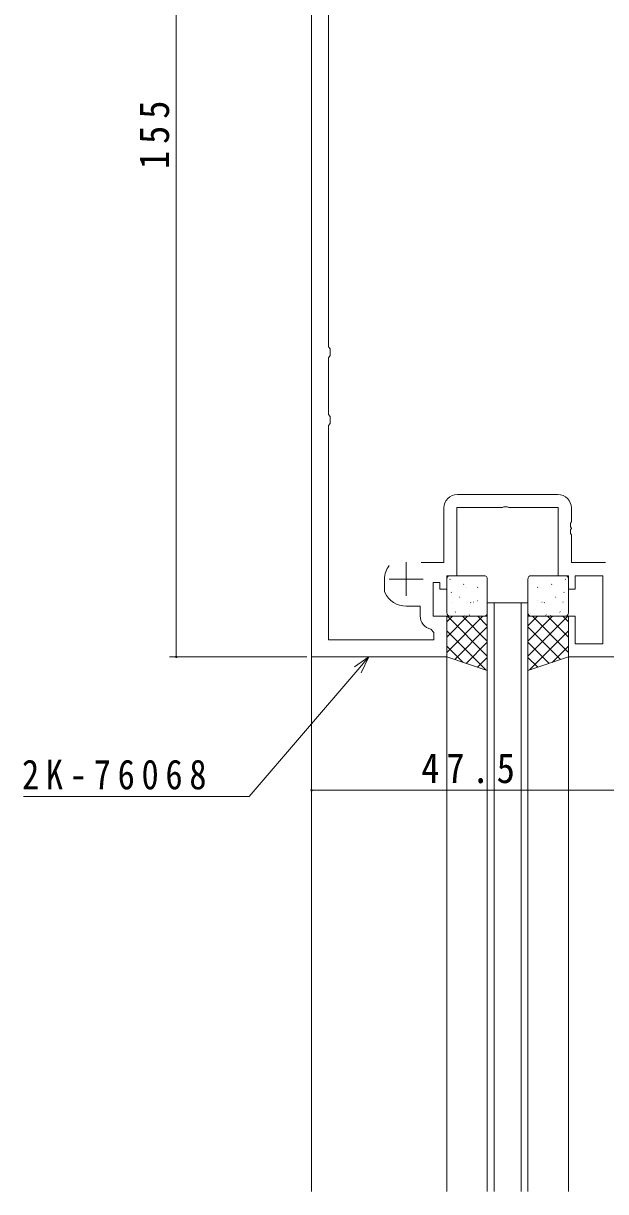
# Model space of a CAD drawing. Units: millimetres on the paper. Extents: x -420 to 373, y -297 to 267.
# Drawn here: x -278.1 to -191.9, y -190.6 to -18 of the extents above; entities that cross this region are included whole.
import ezdxf

# ---------------------------------------------------------------- set-up
doc = ezdxf.new("R2010")
doc.units = ezdxf.units.MM
for name, color, linetype, lineweight in [('0-3_YKK_11', 7, 'Continuous', 9), ('0-4_YKK_12', 2, 'Continuous', 9), ('0-5_YKK_13', 4, 'Continuous', 9), ('0-6_YKK_D', 6, 'Continuous', 9)]:
    doc.layers.add(name, color=color, linetype=linetype, lineweight=lineweight)
doc.styles.add('ＭＳ ゴシック', font='')
doc.styles.get('ＭＳ ゴシック').set_extended_font_data('MS Gothic')

msp = doc.modelspace()

# ---------------------------------------------------------------- linework, layer by layer
at = {"layer": '0-3_YKK_11'}
for p, q in [((-235.433, 43.422), (-235.433, -111.578)), ((-232.933, -65.784), (-232.933, 22.628)), ((-232.671, -66.082), (-232.933, -65.784)), ((-232.933, -67.372), (-232.671, -67.074)), ((-232.671, -67.074), (-232.671, -66.082)), ((-232.933, -75.784), (-232.933, -67.372)), ((-232.671, -76.082), (-232.933, -75.784)), ((-232.933, -77.372), (-232.671, -77.074)), ((-232.933, -109.078), (-232.933, -77.372)), ((-232.671, -77.074), (-232.671, -76.082)), ((-199.003, -87.578), (-213.863, -87.578)), ((-215.863, -89.578), (-215.863, -97.648)), ((-213.933, -89.508), (-207.192, -89.508)), ((-213.933, -99.578), (-213.933, -89.508)), ((-207.192, -89.508), (-207.008, -89.388)), ((-207.008, -89.388), (-206.459, -89.388)), ((-206.459, -89.388), (-206.275, -89.508)), ((-206.275, -89.508), (-198.933, -89.508)), ((-198.933, -89.508), (-198.933, -99.578)), ((-197.003, -91.62), (-197.003, -89.578)), ((-197.123, -91.803), (-197.003, -91.62)), ((-197.123, -92.353), (-197.123, -91.803)), ((-197.003, -92.536), (-197.123, -92.353)), ((-197.123, -92.803), (-197.003, -92.62)), ((-197.123, -93.353), (-197.123, -92.803)), ((-197.003, -92.62), (-197.003, -92.536)), ((-197.003, -93.536), (-197.123, -93.353)), ((-197.003, -97.648), (-197.003, -93.536)), ((-221.433, -97.578), (-221.433, -102.578)), ((-215.863, -97.648), (-219.239, -97.648)), ((-191.933, -97.648), (-197.003, -97.648)), ((-224.633, -100.078), (-224.633, -101.931)), ((-223.933, -100.078), (-218.933, -100.078)), ((-215.433, -99.578), (-213.933, -99.578)), ((-215.433, -101.578), (-215.433, -99.578)), ((-198.933, -99.578), (-197.433, -99.578)), ((-197.433, -99.578), (-197.433, -101.578)), ((-196.433, -99.578), (-192.363, -99.578)), ((-196.433, -101.578), (-196.433, -99.578)), ((-192.363, -99.578), (-192.363, -109.648)), ((-217.433, -100.578), (-216.433, -100.578)), ((-217.433, -105.578), (-217.433, -100.578)), ((-216.433, -100.578), (-216.433, -101.578)), ((-216.433, -101.578), (-215.433, -101.578)), ((-197.433, -101.578), (-196.433, -101.578)), ((-224.633, -101.931), (-224.605, -102.057)), ((-221.433, -104.078), (-219.363, -104.078)), ((-219.363, -104.078), (-219.363, -105.508)), ((-215.433, -105.578), (-217.433, -105.578)), ((-215.433, -111.578), (-215.433, -105.578)), ((-197.433, -105.578), (-197.433, -111.578)), ((-196.433, -105.578), (-197.433, -105.578)), ((-196.433, -109.648), (-196.433, -105.578)), ((-217.763, -107.467), (-217.363, -107.957)), ((-217.363, -107.957), (-217.363, -109.078)), ((-217.363, -109.078), (-232.933, -109.078)), ((-192.363, -109.648), (-196.433, -109.648)), ((-235.433, -111.578), (-215.433, -111.578)), ((-197.433, -111.578), (-187.933, -111.578))]:
    msp.add_line(p, q, dxfattribs=at)
for centre, radius, start, end in [((-213.863, -89.578), 2, 90, 179.99998), ((-199.003, -89.578), 2, 0, 89.99998), ((-221.433, -100.078), 3.2, 141.63347, 179.99998), ((-221.433, -100.578), 3.5, 205.00784, 269.99998), ((-217.363, -105.508), 2, 180, 258.46301)]:
    msp.add_arc(centre, radius, start, end, dxfattribs=at)
at = {"layer": '0-4_YKK_12'}
for p, q in [((-235.433, 149.344), (-235.433, -190.578)), ((-209.433, -103.576), (-203.433, -103.576)), ((-209.433, -190.578), (-209.433, -103.576)), ((-208.433, -103.576), (-208.433, -190.578)), ((-204.433, -190.578), (-204.433, -103.576)), ((-203.433, -103.576), (-203.433, -190.578)), ((-215.433, -111.578), (-215.433, -190.578)), ((-197.433, -111.578), (-197.433, -190.578))]:
    msp.add_line(p, q, dxfattribs=at)
at = {"layer": '0-5_YKK_13'}
for p, q in [((-215.433, -100.078), (-215.433, -105.078)), ((-209.933, -99.578), (-214.933, -99.578)), ((-209.433, -105.078), (-209.433, -100.078)), ((-203.433, -105.078), (-203.433, -100.078)), ((-202.933, -99.578), (-197.933, -99.578)), ((-197.433, -100.078), (-197.433, -105.078)), ((-214.989, -100.142), (-214.945, -100.118)), ((-212.964, -100.876), (-212.921, -100.852)), ((-212.651, -101.296), (-212.644, -101.288)), ((-210.888, -101.308), (-210.844, -101.284)), ((-201.979, -101.308), (-202.023, -101.284)), ((-200.216, -101.296), (-200.223, -101.288)), ((-199.902, -100.876), (-199.946, -100.852)), ((-197.878, -100.142), (-197.921, -100.118)), ((-214.797, -102.086), (-214.751, -101.998)), ((-214.626, -103.5), (-214.619, -103.493)), ((-213.556, -102.766), (-213.512, -102.742)), ((-211.908, -103.611), (-211.861, -103.522)), ((-211.531, -103.5), (-211.487, -103.476)), ((-210.865, -103.316), (-210.858, -103.308)), ((-202.002, -103.316), (-202.009, -103.308)), ((-201.336, -103.5), (-201.38, -103.476)), ((-200.959, -103.611), (-201.006, -103.522)), ((-199.311, -102.766), (-199.355, -102.742)), ((-198.241, -103.5), (-198.248, -103.493)), ((-198.07, -102.086), (-198.116, -101.998)), ((-214.199, -104.957), (-214.155, -104.933)), ((-209.455, -103.932), (-209.433, -103.921)), ((-203.412, -103.932), (-203.433, -103.921)), ((-198.668, -104.957), (-198.712, -104.933)), ((-215.433, -105.578), (-209.433, -105.578)), ((-215.433, -111.578), (-215.433, -105.578)), ((-215.433, -110.912), (-210.099, -105.578)), ((-215.433, -108.667), (-212.344, -105.578)), ((-215.433, -106.422), (-214.589, -105.578)), ((-209.433, -111.48), (-215.335, -105.578)), ((-214.933, -105.578), (-209.933, -105.578)), ((-209.433, -109.235), (-213.09, -105.578)), ((-212.806, -105.483), (-212.8, -105.476)), ((-212.122, -105.39), (-212.078, -105.366)), ((-209.433, -106.99), (-210.845, -105.578)), ((-209.433, -105.578), (-209.433, -113.578)), ((-203.433, -105.578), (-203.433, -113.578)), ((-197.433, -105.578), (-203.433, -105.578)), ((-203.433, -111.48), (-197.532, -105.578)), ((-203.433, -109.235), (-199.777, -105.578)), ((-203.433, -106.99), (-202.022, -105.578)), ((-197.933, -105.578), (-202.933, -105.578)), ((-197.433, -110.912), (-202.768, -105.578)), ((-200.745, -105.39), (-200.788, -105.366)), ((-197.433, -108.667), (-200.523, -105.578)), ((-200.061, -105.483), (-200.067, -105.476)), ((-197.433, -106.422), (-198.278, -105.578)), ((-197.433, -111.578), (-197.433, -105.578)), ((-209.654, -113.504), (-215.433, -107.725)), ((-214.249, -111.973), (-209.433, -107.157)), ((-198.618, -111.973), (-203.433, -107.157)), ((-203.213, -113.504), (-197.433, -107.725)), ((-213.021, -112.382), (-215.433, -109.97)), ((-212.565, -112.534), (-209.433, -109.402)), ((-200.302, -112.534), (-203.433, -109.402)), ((-199.846, -112.382), (-197.433, -109.97)), ((-209.433, -113.578), (-215.433, -111.578)), ((-210.881, -113.095), (-209.433, -111.647)), ((-203.433, -113.578), (-197.433, -111.578)), ((-201.986, -113.095), (-203.433, -111.647))]:
    msp.add_line(p, q, dxfattribs=at)
for centre, start, end in [((-214.933, -100.078), 90, 180), ((-209.933, -100.078), 0, 90), ((-202.933, -100.078), 90, 180), ((-197.933, -100.078), 0, 90), ((-214.933, -105.078), 180, 270), ((-209.933, -105.078), 270, 0), ((-202.933, -105.078), 180, 270), ((-197.933, -105.078), 270, 0)]:
    msp.add_arc(centre, 0.5, start, end, dxfattribs=at)
at = {"layer": '0-6_YKK_D'}
for p, q in [((-255.433, 43.422), (-255.433, -111.578)), ((-236.133, -111.578), (-256.433, -111.578)), ((-229.089, -113.038), (-226.952, -111.578)), ((-226.952, -111.578), (-228.581, -113.475)), ((-226.952, -111.578), (-228.072, -113.911)), ((-228.581, -113.475), (-244.671, -132.212)), ((-235.433, -112.578), (-235.433, -132.288)), ((-244.671, -132.212), (-278.051, -132.212)), ((-235.433, -131.288), (-187.933, -131.288))]:
    msp.add_line(p, q, dxfattribs=at)
for centre, start, end in [((-255.433, -111.578), 90, 270), ((-255.433, -111.578), 270, 90), ((-235.433, -131.288), 0, 180), ((-235.433, -131.288), 180, 0)]:
    msp.add_arc(centre, 0.106, start, end, dxfattribs=at)

# ---------------------------------------------------------------- texts
at = {"layer": '0-6_YKK_D', "color": 3, "insert": (-256.433, -39.518), "char_height": 4.399, "attachment_point": 7, "rotation": 90, "style": 'ＭＳ ゴシック'}
msp.add_mtext('\\T1.38;\\W0.9;155', dxfattribs=at)
at = {"layer": '0-6_YKK_D', "color": 3, "char_height": 4.399, "attachment_point": 7, "style": 'ＭＳ ゴシック'}
for s, insert in [('\\T1.38;\\W0.9;47.5', (-219.203, -130.288)), ('\\T1.39;\\W0.85;2K-76068', (-278.251, -131.212))]:
    msp.add_mtext(s, dxfattribs=dict(at, insert=insert))

doc.saveas('drawing.dxf')
